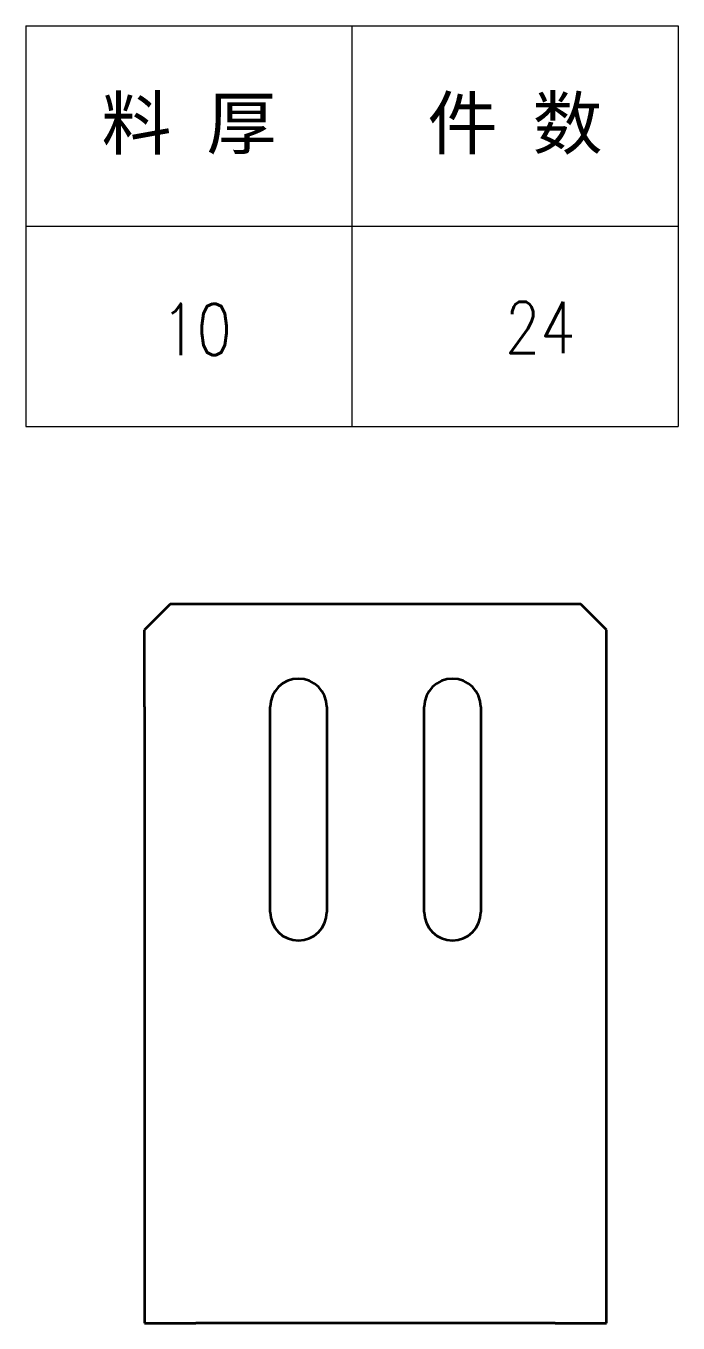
# Model space of a CAD drawing. Extents: x -278 to 67637, y -20766 to 713.
# Drawn here: x -277.7 to -150.7, y 460.9 to 713.5 of the extents above; entities that cross this region are included whole.
import ezdxf
from ezdxf.enums import TextEntityAlignment as Align

# ---------------------------------------------------------------- set-up
doc = ezdxf.new("R2010")
doc.units = 0
doc.layers.get('0').update_dxf_attribs({"lineweight": 13})
doc.layers.add('__5', color=7, linetype='Continuous', lineweight=13)
doc.styles.add('DIM', font='txt.shx', dxfattribs={"width": 0.8, "bigfont": 'bigfont.shx'})
doc.styles.get("Standard").update_dxf_attribs({"font": ''})
doc.styles.get('Standard').set_extended_font_data('SimSun')

# ---------------------------------------------------------------- blocks, each defined once
blk = doc.blocks.new('*T16')
at = {"color": 0, "linetype": 'ByBlock', "lineweight": -2, "transparency": 16777216}
for p, q in [((0, 0), (127, 0)), ((0, 0), (0, -78)), ((63.5, 0), (63.5, -78)), ((127, 0), (127, -78)), ((0, -39), (127, -39)), ((0, -78), (127, -78))]:
    blk.add_line(p, q, dxfattribs=at)
at = {"color": 0, "transparency": 16777216, "char_height": 10, "width": 60.5, "attachment_point": 5}
for s, insert in [('{\\fSimSun|b0|i0|c134|p2;料 厚}', (31.75, -19.5)), ('{\\fSimSun|b0|i0|c134|p2;件 数}', (95.25, -19.5))]:
    blk.add_mtext(s, dxfattribs=dict(at, insert=insert))
blk = doc.blocks.new('拆图参数')
blk.add_blockref('*T16', (-63.5, 78))
at = {"style": 'DIM', "width": 0.8}
blk.add_attdef('6', text='', height=10, dxfattribs=at).set_placement((-37.13, 18.91), align=Align.MIDDLE_LEFT)
blk.add_attdef('1', text='', height=10, dxfattribs=at).set_placement((36.65, 19.27), align=Align.MIDDLE_CENTER)

msp = doc.modelspace()

# ---------------------------------------------------------------- linework, layer by layer
at = {"layer": '__5', "color": 7, "lineweight": 35, "ltscale": 0.088388}
for p, q in [((-249.6149, 600.8581), (-254.6149, 595.8581)), ((-164.6149, 595.8581), (-169.6149, 600.8581))]:
    msp.add_line(p, q, dxfattribs=at)
at = {"layer": '__5', "color": 7, "lineweight": 35}
for p, q in [((-169.6149, 600.8581), (-249.6149, 600.8581)), ((-164.6149, 460.8581), (-164.6149, 595.8581)), ((-254.6149, 580.8581), (-254.6149, 480.8581)), ((-230.1149, 540.8581), (-230.1149, 580.8581)), ((-219.1149, 580.8581), (-219.1149, 540.8581)), ((-200.1149, 540.8581), (-200.1149, 580.8581)), ((-189.1149, 580.8581), (-189.1149, 540.8581)), ((-174.615, 460.8581), (-244.6149, 460.8581))]:
    msp.add_line(p, q, dxfattribs=at)
at = {"layer": '__5', "color": 7, "lineweight": 35, "ltscale": 0.1875}
msp.add_line((-254.6149, 580.8581), (-254.6149, 595.8581), dxfattribs=at)
at = {"layer": '__5', "color": 7, "lineweight": 35, "ltscale": 0.25}
msp.add_line((-254.6149, 480.8581), (-254.6149, 460.8581), dxfattribs=at)
at = {"layer": '__5', "color": 7, "lineweight": 35, "ltscale": 0.125}
for p, q in [((-254.6149, 460.8581), (-244.6149, 460.8581)), ((-174.6149, 460.8581), (-164.6149, 460.8581))]:
    msp.add_line(p, q, dxfattribs=at)
at = {"layer": '__5', "color": 7, "lineweight": 35}
for centre, start, end in [((-224.6149, 580.8581), 0, 180), ((-194.6149, 580.8581), 0, 180), ((-224.6149, 540.8581), 180, 0), ((-194.6149, 540.8581), 180, 0)]:
    msp.add_arc(centre, 5.5, start, end, dxfattribs=at)

# ---------------------------------------------------------------- block references
msp.add_blockref('拆图参数', (-214.1825, 635.4859)).add_auto_attribs({'1': '24', '6': '10'})

doc.saveas('drawing.dxf')
